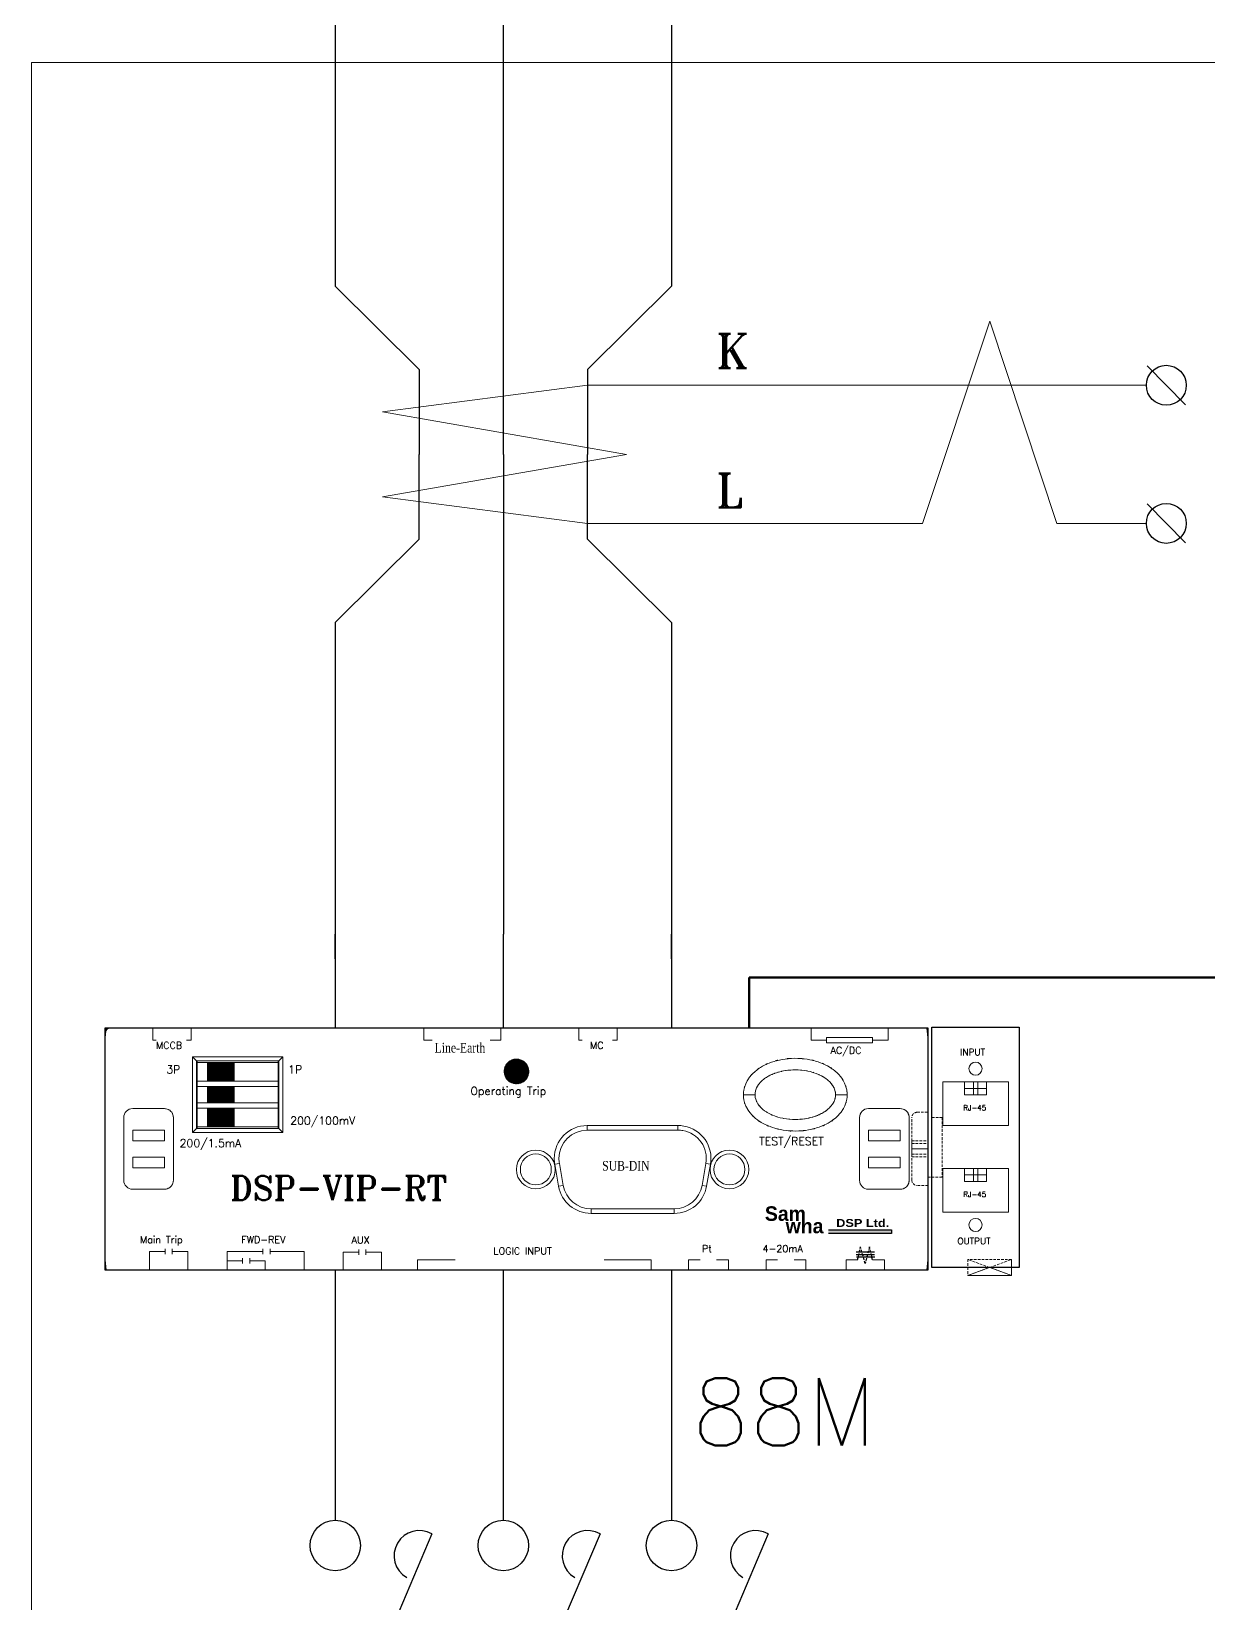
# Model space of a CAD drawing. Header units: millimetres. Extents: x 107 to 2900, y 85 to 3996.
# Drawn here: x 2013.6 to 2127.1, y 2248.6 to 2400 of the extents above; entities that cross this region are included whole.
import ezdxf
from ezdxf.lldxf.tags import DXFTag

# ---------------------------------------------------------------- set-up
doc = ezdxf.new("R2010")
doc.units = ezdxf.units.MM
doc.linetypes.add('DASHED2', pattern=[0.375, 0.25, -0.125])
doc.layers.add('1', color=1, linetype='CENTER')
doc.layers.add('70', color=7, linetype='Continuous')
doc.styles.add('SIMPLEX', font='SIMPLEX')
doc.styles.add('SS', font='batang.ttc', dxfattribs={"width": 0.8})
doc.styles.get("Standard").update_dxf_attribs({"font": 'BareunDotumPro1.ttf'})
doc.styles.add('STYLE2', font='romant.shx')
tags = doc.linetypes.add('CENTER', pattern=[2, 1.25, -0.25, 0.25, -0.25]).pattern_tags.tags
tags[10:11] = [DXFTag(74, 4), DXFTag(75, 0), DXFTag(340, '0'), DXFTag(46, 1.0), DXFTag(50, 0.0), DXFTag(44, 0.0), DXFTag(45, 0.0)]
tags[8:9] = [DXFTag(74, 4), DXFTag(75, 0), DXFTag(340, '0'), DXFTag(46, 1.0), DXFTag(50, 0.0), DXFTag(44, 0.0), DXFTag(45, 0.0)]
tags[6:7] = [DXFTag(74, 4), DXFTag(75, 0), DXFTag(340, '0'), DXFTag(46, 1.0), DXFTag(50, 0.0), DXFTag(44, 0.0), DXFTag(45, 0.0)]
tags[4:5] = [DXFTag(74, 4), DXFTag(75, 0), DXFTag(340, '0'), DXFTag(46, 1.0), DXFTag(50, 0.0), DXFTag(44, 0.0), DXFTag(45, 0.0)]

msp = doc.modelspace()

# ---------------------------------------------------------------- hatches: boundary and pattern name
msp.add_hatch(color=5).paths.add_polyline_path([(2090.453, 2284.267), (2090.453, 2284.612), (2096.521, 2284.612), (2096.521, 2284.267)])
at = {"layer": '70', "lineweight": 15}
h = msp.add_hatch(dxfattribs=at)
h.set_pattern_fill('ANSI31', color=256, scale=0.5184, style=0)
h.set_pattern_definition([(45, (396.105054, 8684.0885), (-0.0458205194, 0.0458205194), [])])
h.paths.add_polyline_path([(2033.193, 2300.736), (2030.601, 2300.736), (2030.601, 2298.922), (2033.193, 2298.922)])
h.paths.add_polyline_path([(2033.193, 2298.404), (2030.601, 2298.404), (2030.601, 2296.85), (2033.193, 2296.85)])
h.paths.add_polyline_path([(2033.193, 2296.332), (2030.601, 2296.332), (2030.601, 2294.518), (2033.193, 2294.518)])
at = {"layer": '70', "lineweight": 20}
h = msp.add_hatch(dxfattribs=at)
h.set_pattern_fill('ANSI31', color=3, scale=0.5184, style=0)
h.set_pattern_definition([(45, (-676.20309, 15106.048365), (-0.04582051942, 0.04582051942), [])])
h.paths.add_polyline_path([(2061.584, 2299.866, 1), (2059.196, 2299.866, 1)])

# ---------------------------------------------------------------- linework, layer by layer
at = {"color": 0, "lineweight": 30}
for p, q in [((2042.926, 2415.367), (2042.926, 2375.507)), ((2059.126, 2375.507), (2059.126, 2415.367)), ((2075.326, 2415.367), (2075.326, 2375.507)), ((2042.926, 2375.507), (2051.026, 2367.481)), ((2059.126, 2359.307), (2059.126, 2375.507)), ((2075.326, 2375.507), (2067.226, 2367.481)), ((2051.026, 2367.481), (2051.026, 2359.307)), ((2067.226, 2367.481), (2067.226, 2359.307)), ((2051.026, 2351.134), (2051.026, 2359.307)), ((2059.126, 2359.307), (2059.126, 2313.102)), ((2067.226, 2351.134), (2067.226, 2359.307)), ((2042.926, 2343.107), (2051.026, 2351.134)), ((2075.326, 2343.107), (2067.226, 2351.134)), ((2042.926, 2343.107), (2042.926, 2310.707)), ((2075.326, 2343.107), (2075.326, 2310.707)), ((2042.926, 2313.102), (2042.926, 2304.046)), ((2042.926, 2310.707), (2042.926, 2313.102)), ((2059.126, 2304.046), (2059.126, 2313.102)), ((2075.326, 2313.102), (2075.326, 2304.046)), ((2075.326, 2310.707), (2075.326, 2313.102)), ((2042.926, 2280.759), (2042.926, 2256.634)), ((2059.126, 2256.634), (2059.126, 2280.759)), ((2075.326, 2280.759), (2075.326, 2256.634))]:
    msp.add_line(p, q, dxfattribs=at)
at = {"color": 1, "lineweight": 15}
msp.add_line((2311.008, 2397.061), (2013.647, 2397.061), dxfattribs=at)
at = {"color": 0}
for p, q in [((2124.865, 2364.086), (2121.158, 2367.838)), ((2124.865, 2350.777), (2121.158, 2354.529))]:
    msp.add_line(p, q, dxfattribs=at)
at = {"color": 0, "lineweight": 15}
for p, q in [((2067.226, 2365.962), (2121.087, 2365.962)), ((2067.226, 2352.653), (2099.514, 2352.653)), ((2112.474, 2352.653), (2121.087, 2352.653))]:
    msp.add_line(p, q, dxfattribs=at)
at = {"color": 7, "lineweight": 30}
for p, q in [((2100.057, 2304.046), (2020.722, 2304.046)), ((2020.722, 2304.046), (2020.722, 2280.759)), ((2100.057, 2280.759), (2100.057, 2304.046)), ((2020.722, 2280.759), (2100.057, 2280.759))]:
    msp.add_line(p, q, dxfattribs=at)
at = {"color": 7, "lineweight": 15}
for p, q in [((2029.174, 2293.988), (2029.174, 2301.265)), ((2029.174, 2301.265), (2037.869, 2301.265)), ((2029.547, 2300.892), (2029.174, 2301.265)), ((2029.547, 2294.362), (2029.547, 2300.892)), ((2029.547, 2300.892), (2037.496, 2300.892)), ((2029.547, 2300.736), (2037.496, 2300.736)), ((2029.625, 2294.362), (2029.625, 2300.892)), ((2033.193, 2298.922), (2033.193, 2300.736)), ((2037.418, 2300.892), (2037.418, 2294.362)), ((2037.496, 2300.892), (2037.869, 2301.265)), ((2037.496, 2300.892), (2037.496, 2294.362)), ((2037.869, 2301.265), (2037.869, 2293.988)), ((2029.625, 2298.922), (2037.418, 2298.922)), ((2029.625, 2298.404), (2037.418, 2298.404)), ((2033.193, 2296.85), (2033.193, 2298.404)), ((2082.257, 2297.627), (2083.377, 2297.627)), ((2092.258, 2297.627), (2091.138, 2297.627)), ((2023.407, 2296.286), (2026.471, 2296.286)), ((2037.496, 2296.85), (2029.625, 2296.85)), ((2037.496, 2296.332), (2029.625, 2296.332)), ((2033.193, 2294.518), (2033.193, 2296.332)), ((2022.549, 2289.378), (2022.549, 2295.427)), ((2027.329, 2295.427), (2027.329, 2289.378)), ((2029.547, 2294.362), (2029.174, 2293.988)), ((2037.418, 2294.518), (2029.547, 2294.518)), ((2037.496, 2294.362), (2029.547, 2294.362)), ((2037.496, 2294.362), (2037.869, 2293.988)), ((2067.214, 2294.659), (2075.954, 2294.659)), ((2067.214, 2294.659), (2067.214, 2294.212)), ((2067.214, 2294.212), (2075.954, 2294.212)), ((2075.954, 2294.659), (2075.954, 2294.212)), ((2037.869, 2293.988), (2029.174, 2293.988)), ((2064.083, 2290.928), (2064.524, 2291.006)), ((2064.455, 2288.814), (2064.083, 2290.928)), ((2064.897, 2288.892), (2064.524, 2291.006)), ((2078.644, 2291.006), (2078.272, 2288.892)), ((2079.086, 2290.928), (2078.644, 2291.006)), ((2079.086, 2290.928), (2078.713, 2288.814)), ((2026.471, 2288.52), (2023.407, 2288.52)), ((2064.455, 2288.814), (2064.897, 2288.892)), ((2078.713, 2288.814), (2078.272, 2288.892)), ((2075.582, 2286.635), (2067.586, 2286.635)), ((2067.586, 2286.187), (2067.586, 2286.635)), ((2075.582, 2286.187), (2075.582, 2286.635)), ((2075.582, 2286.187), (2067.586, 2286.187))]:
    msp.add_line(p, q, dxfattribs=at)
at = {"color": 7, "lineweight": 0}
for p, q in [((2094.309, 2296.286), (2097.373, 2296.286)), ((2023.407, 2294.212), (2026.471, 2294.212)), ((2093.451, 2289.378), (2093.451, 2295.427)), ((2094.309, 2294.212), (2097.373, 2294.212)), ((2098.231, 2295.427), (2098.231, 2289.378)), ((2023.407, 2293.175), (2026.471, 2293.175)), ((2094.309, 2293.175), (2097.373, 2293.175)), ((2023.407, 2291.62), (2026.471, 2291.62)), ((2094.309, 2291.62), (2097.373, 2291.62)), ((2023.407, 2290.583), (2026.471, 2290.583)), ((2094.309, 2290.583), (2097.373, 2290.583)), ((2097.373, 2288.52), (2094.309, 2288.52))]:
    msp.add_line(p, q, dxfattribs=at)
at = {"color": 5}
for p, q in [((2090.453, 2284.612), (2096.521, 2284.612)), ((2096.521, 2284.267), (2090.453, 2284.267)), ((2096.521, 2284.612), (2096.521, 2284.267))]:
    msp.add_line(p, q, dxfattribs=at)
at = {"color": 7}
for p, q in [((2094, 2282.469), (2093.119, 2282.469)), ((2094.007, 2282.217), (2093.126, 2282.217)), ((2094.88, 2282.469), (2094, 2282.469)), ((2094.888, 2282.217), (2094.007, 2282.217)), ((2094.032, 2281.967), (2093.151, 2281.967)), ((2094.913, 2281.967), (2094.032, 2281.967))]:
    msp.add_line(p, q, dxfattribs=at)
at = {"color": 7, "linetype": 'DASHED2'}
for p, q in [((2093.265, 2281.707), (2093.542, 2282.961)), ((2093.983, 2281.36), (2093.542, 2282.961)), ((2094.423, 2282.961), (2093.983, 2281.36)), ((2094.7, 2281.707), (2094.423, 2282.961))]:
    msp.add_line(p, q, dxfattribs=at)
at = {"color": 0}
for centre in [(2123.012, 2365.962), (2123.012, 2352.653)]:
    msp.add_circle(centre, 1.924, dxfattribs=at)
at = {"color": 3, "lineweight": 15}
msp.add_circle((2060.39, 2299.866), 1.194, dxfattribs=at)
at = {"color": 7, "lineweight": 15}
for centre, radius in [((2062.255, 2290.423), 1.866), ((2062.255, 2290.423), 1.493), ((2080.914, 2290.423), 1.866), ((2080.914, 2290.423), 1.492)]:
    msp.add_circle(centre, radius, dxfattribs=at)
at = {"color": 7, "lineweight": 30}
msp.add_arc((2021.24, 2303.527), 0.518, 90, 180, dxfattribs=at)
at = {"color": 7, "lineweight": 15}
for points in [[(2020.846, 2304.046), (2020.799, 2303.628), (2020.758, 2303.211), (2020.722, 2302.792)], [(2100.057, 2302.792), (2100.021, 2303.211), (2099.98, 2303.628), (2099.934, 2304.046)], [(2023.407, 2296.286), (2022.933, 2296.286), (2022.549, 2295.901), (2022.549, 2295.427)], [(2022.549, 2289.378), (2022.549, 2288.904), (2022.933, 2288.52), (2023.407, 2288.52)], [(2064.455, 2288.814), (2064.723, 2287.295), (2066.044, 2286.187), (2067.586, 2286.187)], [(2064.897, 2288.892), (2065.126, 2287.586), (2066.261, 2286.635), (2067.586, 2286.635)], [(2075.582, 2286.635), (2076.907, 2286.635), (2078.042, 2287.586), (2078.272, 2288.892)], [(2075.582, 2286.187), (2077.125, 2286.187), (2078.445, 2287.295), (2078.713, 2288.814)], [(2020.722, 2282.013), (2020.758, 2281.595), (2020.799, 2281.177), (2020.846, 2280.759)], [(2099.934, 2280.759), (2099.98, 2281.177), (2100.021, 2281.595), (2100.057, 2282.013)]]:
    msp.add_open_spline(points, degree=3, dxfattribs=at)
for points, knots in [([(2099.938, 2304.046), (2099.938, 2304.043), (2099.936, 2304.041), (2099.934, 2304.041), (2099.931, 2304.041), (2099.929, 2304.043), (2099.929, 2304.046), (2099.929, 2304.048), (2099.931, 2304.051), (2099.934, 2304.051), (2099.936, 2304.051), (2099.938, 2304.048), (2099.938, 2304.046)], [0, 0, 0, 0, 1, 1, 1, 2, 2, 2, 3, 3, 3, 4, 4, 4, 4]), ([(2082.257, 2297.627), (2082.294, 2298.264), (2082.225, 2297.416), (2082.292, 2298.051), (2082.539, 2299.011), (2082.166, 2297.743), (2082.477, 2298.685), (2082.988, 2299.633), (2082.267, 2298.392), (2082.838, 2299.305), (2083.619, 2300.186), (2082.543, 2299.045), (2083.376, 2299.875), (2084.42, 2300.643), (2083.001, 2299.659), (2084.086, 2300.368), (2085.382, 2300.986), (2083.635, 2300.204), (2084.96, 2300.759), (2086.504, 2301.195), (2084.432, 2300.66), (2085.995, 2301.026), (2087.793, 2301.23), (2085.391, 2301.013), (2087.197, 2301.134), (2089.026, 2301.041), (2086.591, 2301.222), (2088.414, 2301.044), (2090.003, 2300.698), (2087.897, 2301.207), (2089.468, 2300.789), (2090.817, 2300.249), (2089.037, 2301.012), (2090.357, 2300.407), (2091.467, 2299.708), (2090.014, 2300.68), (2091.084, 2299.922), (2091.941, 2299.099), (2090.833, 2300.23), (2091.638, 2299.356), (2092.232, 2298.448), (2091.481, 2299.684), (2092.014, 2298.738), (2092.344, 2297.802), (2091.946, 2299.064), (2092.213, 2298.108), (2092.298, 2297.387), (2092.21, 2298.35), (2092.258, 2297.627)], [0, 0, 0, 0, 1, 1, 1, 2, 2, 2, 3, 3, 3, 4, 4, 4, 5, 5, 5, 6, 6, 6, 7, 7, 7, 8, 8, 8, 9, 9, 9, 10, 10, 10, 11, 11, 11, 12, 12, 12, 13, 13, 13, 14, 14, 14, 15, 15, 15, 16, 16, 16, 16]), ([(2083.377, 2297.627), (2083.385, 2297.852), (2083.37, 2297.553), (2083.384, 2297.777), (2083.418, 2298.017), (2083.368, 2297.697), (2083.409, 2297.936), (2083.472, 2298.19), (2083.383, 2297.853), (2083.454, 2298.104), (2083.55, 2298.364), (2083.416, 2298.02), (2083.521, 2298.276), (2083.65, 2298.535), (2083.472, 2298.193), (2083.609, 2298.447), (2083.771, 2298.701), (2083.551, 2298.365), (2083.72, 2298.615), (2083.915, 2298.863), (2083.651, 2298.535), (2083.852, 2298.778), (2084.08, 2299.019), (2083.772, 2298.702), (2084.005, 2298.937), (2084.267, 2299.169), (2083.915, 2298.864), (2084.182, 2299.09), (2084.478, 2299.311), (2084.081, 2299.02), (2084.38, 2299.235), (2084.713, 2299.447), (2084.267, 2299.169), (2084.603, 2299.374), (2084.976, 2299.575), (2084.477, 2299.312), (2084.853, 2299.506), (2085.266, 2299.692), (2084.713, 2299.449), (2085.13, 2299.627), (2085.582, 2299.796), (2084.977, 2299.577), (2085.432, 2299.737), (2085.931, 2299.886), (2085.265, 2299.694), (2085.766, 2299.834), (2086.322, 2299.96), (2085.579, 2299.798), (2086.138, 2299.915), (2086.762, 2300.013), (2085.928, 2299.89), (2086.554, 2299.976), (2087.256, 2300.036), (2086.32, 2299.966), (2087.022, 2300.011), (2087.8, 2300.017), (2086.763, 2300.021), (2087.54, 2300.009), (2088.392, 2299.943), (2087.257, 2300.045), (2088.107, 2299.958), (2088.999, 2299.802), (2087.813, 2300.027), (2088.7, 2299.845), (2089.559, 2299.599), (2088.42, 2299.946), (2089.27, 2299.672), (2090.036, 2299.349), (2089.022, 2299.798), (2089.777, 2299.448), (2090.443, 2299.056), (2089.565, 2299.596), (2090.216, 2299.178), (2090.781, 2298.718), (2090.043, 2299.35), (2090.585, 2298.862), (2091.041, 2298.321), (2090.455, 2299.06), (2090.878, 2298.493), (2091.192, 2297.87), (2090.804, 2298.715), (2091.072, 2298.071), (2091.198, 2297.409), (2091.066, 2298.296), (2091.138, 2297.627)], [0, 0, 0, 0, 1, 1, 1, 2, 2, 2, 3, 3, 3, 4, 4, 4, 5, 5, 5, 6, 6, 6, 7, 7, 7, 8, 8, 8, 9, 9, 9, 10, 10, 10, 11, 11, 11, 12, 12, 12, 13, 13, 13, 14, 14, 14, 15, 15, 15, 16, 16, 16, 17, 17, 17, 18, 18, 18, 19, 19, 19, 20, 20, 20, 21, 21, 21, 22, 22, 22, 23, 23, 23, 24, 24, 24, 25, 25, 25, 26, 26, 26, 27, 27, 27, 28, 28, 28, 28]), ([(2092.258, 2297.627), (2092.22, 2296.99), (2092.29, 2297.837), (2092.224, 2297.203), (2091.976, 2296.243), (2092.348, 2297.51), (2092.037, 2296.569), (2091.528, 2295.621), (2092.249, 2296.861), (2091.677, 2295.948), (2090.896, 2295.068), (2091.973, 2296.209), (2091.138, 2295.378), (2090.094, 2294.611), (2091.514, 2295.595), (2090.429, 2294.886), (2089.133, 2294.267), (2090.88, 2295.05), (2089.555, 2294.495), (2088.011, 2294.058), (2090.082, 2294.593), (2088.519, 2294.227), (2086.721, 2294.024), (2089.125, 2294.24), (2087.318, 2294.119), (2085.488, 2294.213), (2087.924, 2294.032), (2086.1, 2294.21), (2084.512, 2294.557), (2086.618, 2294.047), (2085.048, 2294.465), (2083.698, 2295.005), (2085.478, 2294.241), (2084.158, 2294.847), (2083.048, 2295.545), (2084.501, 2294.575), (2083.431, 2295.332), (2082.574, 2296.155), (2083.682, 2295.024), (2082.876, 2295.897), (2082.283, 2296.806), (2083.034, 2295.57), (2082.501, 2296.515), (2082.171, 2297.451), (2082.569, 2296.19), (2082.301, 2297.146), (2082.216, 2297.866), (2082.305, 2296.904), (2082.257, 2297.627)], [0, 0, 0, 0, 1, 1, 1, 2, 2, 2, 3, 3, 3, 4, 4, 4, 5, 5, 5, 6, 6, 6, 7, 7, 7, 8, 8, 8, 9, 9, 9, 10, 10, 10, 11, 11, 11, 12, 12, 12, 13, 13, 13, 14, 14, 14, 15, 15, 15, 16, 16, 16, 16]), ([(2091.138, 2297.627), (2091.13, 2297.403), (2091.145, 2297.701), (2091.131, 2297.478), (2091.098, 2297.237), (2091.147, 2297.557), (2091.107, 2297.318), (2091.042, 2297.064), (2091.132, 2297.401), (2091.061, 2297.15), (2090.965, 2296.891), (2091.099, 2297.234), (2090.994, 2296.978), (2090.865, 2296.72), (2091.042, 2297.061), (2090.906, 2296.807), (2090.743, 2296.553), (2090.964, 2296.888), (2090.795, 2296.64), (2090.6, 2296.392), (2090.864, 2296.718), (2090.663, 2296.476), (2090.435, 2296.235), (2090.743, 2296.552), (2090.509, 2296.317), (2090.247, 2296.085), (2090.599, 2296.39), (2090.333, 2296.165), (2090.038, 2295.943), (2090.435, 2296.234), (2090.134, 2296.019), (2089.803, 2295.807), (2090.248, 2296.085), (2089.912, 2295.88), (2089.54, 2295.679), (2090.038, 2295.942), (2089.662, 2295.748), (2089.249, 2295.562), (2089.803, 2295.805), (2089.386, 2295.626), (2088.933, 2295.457), (2089.538, 2295.677), (2089.082, 2295.517), (2088.584, 2295.368), (2089.251, 2295.56), (2088.749, 2295.42), (2088.193, 2295.293), (2088.936, 2295.456), (2088.378, 2295.34), (2087.754, 2295.241), (2088.587, 2295.364), (2087.961, 2295.278), (2087.26, 2295.218), (2088.196, 2295.288), (2087.493, 2295.243), (2086.716, 2295.237), (2087.753, 2295.233), (2086.974, 2295.245), (2086.123, 2295.311), (2087.257, 2295.208), (2086.407, 2295.296), (2085.516, 2295.451), (2086.702, 2295.227), (2085.815, 2295.408), (2084.957, 2295.655), (2086.095, 2295.308), (2085.246, 2295.582), (2084.478, 2295.905), (2085.494, 2295.456), (2084.738, 2295.806), (2084.072, 2296.197), (2084.949, 2295.658), (2084.299, 2296.075), (2083.735, 2296.536), (2084.473, 2295.904), (2083.93, 2296.392), (2083.474, 2296.932), (2084.06, 2296.194), (2083.638, 2296.761), (2083.323, 2297.383), (2083.712, 2296.539), (2083.443, 2297.183), (2083.316, 2297.845), (2083.449, 2296.957), (2083.377, 2297.627)], [0, 0, 0, 0, 1, 1, 1, 2, 2, 2, 3, 3, 3, 4, 4, 4, 5, 5, 5, 6, 6, 6, 7, 7, 7, 8, 8, 8, 9, 9, 9, 10, 10, 10, 11, 11, 11, 12, 12, 12, 13, 13, 13, 14, 14, 14, 15, 15, 15, 16, 16, 16, 17, 17, 17, 18, 18, 18, 19, 19, 19, 20, 20, 20, 21, 21, 21, 22, 22, 22, 23, 23, 23, 24, 24, 24, 25, 25, 25, 26, 26, 26, 27, 27, 27, 28, 28, 28, 28]), ([(2027.329, 2295.427), (2027.283, 2295.828), (2027.367, 2295.297), (2027.287, 2295.693), (2027.12, 2296.06), (2027.363, 2295.581), (2027.165, 2295.932), (2026.893, 2296.229), (2027.272, 2295.849), (2026.975, 2296.122), (2026.624, 2296.32), (2027.103, 2296.076), (2026.736, 2296.244), (2026.34, 2296.323), (2026.871, 2296.24), (2026.471, 2296.286)], [0, 0, 0, 0, 1, 1, 1, 2, 2, 2, 3, 3, 3, 4, 4, 4, 5, 5, 5, 5]), ([(2067.214, 2294.659), (2065.458, 2294.659), (2064.034, 2293.236), (2064.034, 2291.48), (2064.034, 2291.295), (2064.051, 2291.11), (2064.083, 2290.928)], [0, 0, 0, 0, 1, 1, 1, 2, 2, 2, 2]), ([(2067.214, 2294.212), (2065.705, 2294.212), (2064.482, 2292.989), (2064.482, 2291.48), (2064.482, 2291.321), (2064.496, 2291.162), (2064.524, 2291.006)], [0, 0, 0, 0, 1, 1, 1, 2, 2, 2, 2]), ([(2079.086, 2290.928), (2079.39, 2292.657), (2078.236, 2294.306), (2076.506, 2294.611), (2076.324, 2294.643), (2076.139, 2294.659), (2075.954, 2294.659)], [0, 0, 0, 0, 1, 1, 1, 2, 2, 2, 2]), ([(2078.644, 2291.006), (2078.907, 2292.491), (2077.915, 2293.908), (2076.429, 2294.17), (2076.272, 2294.198), (2076.114, 2294.212), (2075.954, 2294.212)], [0, 0, 0, 0, 1, 1, 1, 2, 2, 2, 2]), ([(2026.471, 2288.52), (2026.871, 2288.566), (2026.34, 2288.482), (2026.736, 2288.562), (2027.103, 2288.729), (2026.624, 2288.486), (2026.975, 2288.684), (2027.272, 2288.956), (2026.893, 2288.577), (2027.165, 2288.873), (2027.363, 2289.225), (2027.12, 2288.746), (2027.287, 2289.113), (2027.367, 2289.508), (2027.283, 2288.978), (2027.329, 2289.378)], [0, 0, 0, 0, 1, 1, 1, 2, 2, 2, 3, 3, 3, 4, 4, 4, 5, 5, 5, 5]), ([(2020.727, 2282.887), (2020.727, 2282.884), (2020.725, 2282.883), (2020.722, 2282.883), (2020.719, 2282.883), (2020.717, 2282.884), (2020.717, 2282.887), (2020.717, 2282.889), (2020.719, 2282.892), (2020.722, 2282.892), (2020.725, 2282.892), (2020.727, 2282.889), (2020.727, 2282.887)], [0, 0, 0, 0, 1, 1, 1, 2, 2, 2, 3, 3, 3, 4, 4, 4, 4]), ([(2100.062, 2282.887), (2100.062, 2282.884), (2100.06, 2282.883), (2100.057, 2282.883), (2100.055, 2282.883), (2100.052, 2282.884), (2100.052, 2282.887), (2100.052, 2282.889), (2100.055, 2282.892), (2100.057, 2282.892), (2100.06, 2282.892), (2100.062, 2282.889), (2100.062, 2282.887)], [0, 0, 0, 0, 1, 1, 1, 2, 2, 2, 3, 3, 3, 4, 4, 4, 4]), ([(2099.938, 2280.759), (2099.938, 2280.757), (2099.936, 2280.755), (2099.934, 2280.755), (2099.931, 2280.755), (2099.929, 2280.757), (2099.929, 2280.759), (2099.929, 2280.762), (2099.931, 2280.764), (2099.934, 2280.764), (2099.936, 2280.764), (2099.938, 2280.762), (2099.938, 2280.759)], [0, 0, 0, 0, 1, 1, 1, 2, 2, 2, 3, 3, 3, 4, 4, 4, 4])]:
    msp.add_open_spline(points, degree=3, knots=knots, dxfattribs=at)
at = {"color": 7, "lineweight": 0}
for points in [[(2094.309, 2296.286), (2093.835, 2296.286), (2093.451, 2295.901), (2093.451, 2295.427)], [(2093.451, 2289.378), (2093.451, 2288.904), (2093.835, 2288.52), (2094.309, 2288.52)]]:
    msp.add_open_spline(points, degree=3, dxfattribs=at)
for points in [[(2098.231, 2295.427), (2098.185, 2295.828), (2098.269, 2295.297), (2098.189, 2295.693), (2098.022, 2296.06), (2098.265, 2295.581), (2098.067, 2295.932), (2097.795, 2296.229), (2098.174, 2295.849), (2097.877, 2296.122), (2097.526, 2296.32), (2098.005, 2296.076), (2097.638, 2296.244), (2097.242, 2296.323), (2097.773, 2296.24), (2097.373, 2296.286)], [(2097.373, 2288.52), (2097.773, 2288.566), (2097.242, 2288.482), (2097.638, 2288.562), (2098.005, 2288.729), (2097.526, 2288.486), (2097.877, 2288.684), (2098.174, 2288.956), (2097.795, 2288.577), (2098.067, 2288.873), (2098.265, 2289.225), (2098.022, 2288.746), (2098.189, 2289.113), (2098.269, 2289.508), (2098.185, 2288.978), (2098.231, 2289.378)]]:
    msp.add_open_spline(points, degree=3, knots=[0, 0, 0, 0, 1, 1, 1, 2, 2, 2, 3, 3, 3, 4, 4, 4, 5, 5, 5, 5], dxfattribs=at)
at = {"layer": '1', "color": 0}
for p, q in [((2052.241, 2255.324), (2044.404, 2236.89)), ((2068.441, 2255.324), (2060.604, 2236.89)), ((2084.641, 2255.324), (2076.804, 2236.89))]:
    msp.add_line(p, q, dxfattribs=at)
for centre in [(2042.926, 2254.204), (2059.126, 2254.204), (2075.326, 2254.204)]:
    msp.add_circle(centre, 2.43, dxfattribs=at)
for centre in [(2051.026, 2253.22), (2067.226, 2253.22), (2083.426, 2253.22)]:
    msp.add_arc(centre, 2.43, 60, 240, dxfattribs=at)
at = {"layer": '70', "color": 1, "lineweight": 15}
msp.add_line((2013.65, 2137.455), (2013.647, 2397.061), dxfattribs=at)
at = {"layer": '70', "lineweight": 15}
for p, q in [((2099.514, 2352.653), (2105.994, 2372.142)), ((2105.994, 2372.142), (2112.474, 2352.653)), ((2025.344, 2302.888), (2025.344, 2304.046)), ((2029.028, 2302.888), (2029.028, 2304.046)), ((2051.463, 2302.888), (2051.463, 2304.046)), ((2058.88, 2302.888), (2058.88, 2304.046)), ((2066.392, 2302.888), (2066.392, 2304.046)), ((2070.077, 2302.888), (2070.077, 2304.046)), ((2088.783, 2302.888), (2088.783, 2304.046)), ((2096.2, 2302.888), (2096.2, 2304.046)), ((2025.674, 2302.888), (2025.344, 2302.888)), ((2028.599, 2302.888), (2029.028, 2302.888)), ((2052.256, 2302.888), (2051.463, 2302.888)), ((2057.853, 2302.888), (2058.88, 2302.888)), ((2066.723, 2302.888), (2066.392, 2302.888)), ((2069.648, 2302.888), (2070.077, 2302.888)), ((2090.276, 2302.888), (2088.783, 2302.888)), ((2090.276, 2303.133), (2094.707, 2303.133)), ((2090.276, 2302.627), (2090.276, 2303.133)), ((2094.707, 2302.627), (2090.276, 2302.627)), ((2094.707, 2302.627), (2094.707, 2303.133)), ((2094.707, 2302.888), (2096.2, 2302.888)), ((2100.418, 2295.417), (2100.418, 2289.689)), ((2100.418, 2291.921), (2100.418, 2293.185)), ((2025.033, 2282.514), (2025.033, 2280.759)), ((2026.526, 2282.514), (2025.033, 2282.514)), ((2026.526, 2282.775), (2026.526, 2282.269)), ((2027.225, 2282.775), (2027.225, 2282.269)), ((2027.225, 2282.514), (2028.718, 2282.514)), ((2028.718, 2282.514), (2028.718, 2280.759)), ((2035.951, 2282.514), (2032.499, 2282.514)), ((2032.499, 2282.514), (2032.499, 2280.759)), ((2035.951, 2282.775), (2035.951, 2282.269)), ((2036.65, 2282.775), (2036.65, 2282.269)), ((2036.65, 2282.514), (2039.915, 2282.514)), ((2039.915, 2282.514), (2039.915, 2280.759)), ((2043.695, 2282.453), (2043.695, 2280.759)), ((2045.188, 2282.453), (2043.695, 2282.453)), ((2045.188, 2282.714), (2045.188, 2282.208)), ((2045.886, 2282.714), (2045.886, 2282.208)), ((2045.886, 2282.453), (2047.379, 2282.453)), ((2047.38, 2282.453), (2047.38, 2280.759)), ((2033.992, 2281.611), (2032.499, 2281.611)), ((2033.992, 2281.872), (2033.992, 2281.366)), ((2034.691, 2281.872), (2034.691, 2281.366)), ((2034.691, 2281.611), (2036.184, 2281.611)), ((2036.184, 2281.611), (2036.184, 2280.759)), ((2050.855, 2281.707), (2050.855, 2280.759)), ((2054.483, 2281.707), (2050.855, 2281.707)), ((2073.36, 2281.707), (2068.829, 2281.707)), ((2073.36, 2281.707), (2073.36, 2280.759)), ((2078.077, 2281.707), (2076.976, 2281.707)), ((2076.976, 2281.707), (2076.976, 2280.759)), ((2079.672, 2281.707), (2080.822, 2281.707)), ((2080.822, 2281.707), (2080.822, 2280.759)), ((2085.541, 2281.707), (2084.439, 2281.707)), ((2084.439, 2281.707), (2084.439, 2280.759)), ((2087.136, 2281.707), (2088.285, 2281.707)), ((2088.285, 2281.707), (2088.285, 2280.759)), ((2093.265, 2281.707), (2092.164, 2281.707)), ((2092.164, 2281.707), (2092.164, 2280.759)), ((2094.7, 2281.707), (2095.849, 2281.707)), ((2095.849, 2281.707), (2095.849, 2280.759))]:
    msp.add_line(p, q, dxfattribs=at)
at = {"layer": '70', "lineweight": 13}
for p, q in [((2067.226, 2365.962), (2047.49, 2363.394)), ((2047.49, 2363.394), (2070.979, 2359.307)), ((2070.979, 2359.307), (2047.49, 2355.221)), ((2047.49, 2355.221), (2067.226, 2352.653)), ((2030.601, 2300.736), (2030.601, 2298.922)), ((2030.601, 2298.404), (2030.601, 2296.85)), ((2030.601, 2296.332), (2030.601, 2294.518)), ((2023.407, 2294.212), (2023.407, 2293.175)), ((2026.471, 2294.212), (2026.471, 2293.175)), ((2094.309, 2294.212), (2094.309, 2293.175)), ((2097.373, 2294.212), (2097.373, 2293.175)), ((2023.407, 2291.62), (2023.407, 2290.583)), ((2026.471, 2291.62), (2026.471, 2290.583)), ((2094.309, 2291.62), (2094.309, 2290.583)), ((2097.373, 2291.62), (2097.373, 2290.583)), ((2105.953, 2280.97), (2103.885, 2280.206)), ((2108.097, 2280.206), (2106.028, 2280.97)), ((2108.097, 2280.206), (2108.097, 2281.762)), ((2103.885, 2280.206), (2108.097, 2280.206)), ((2103.885, 2280.206), (2108.097, 2280.206))]:
    msp.add_line(p, q, dxfattribs=at)
at = {"layer": '70', "color": 1, "linetype": 'ByBlock', "lineweight": 50}
for q in [(2133.061, 2308.92), (2082.827, 2304.046)]:
    msp.add_line((2082.827, 2308.92), q, dxfattribs=at)
at = {"layer": '70', "lineweight": 30}
for p, q in [((2100.418, 2280.97), (2100.418, 2304.136)), ((2100.418, 2304.136), (2108.842, 2304.136)), ((2108.842, 2304.136), (2108.842, 2280.97)), ((2108.842, 2280.97), (2100.418, 2280.97))]:
    msp.add_line(p, q, dxfattribs=at)
at = {"layer": '70', "color": 4, "lineweight": 15}
for p, q in [((2101.471, 2298.871), (2107.789, 2298.871)), ((2101.471, 2294.659), (2101.471, 2298.871)), ((2103.577, 2297.607), (2103.577, 2298.871)), ((2104.419, 2297.607), (2104.419, 2298.871)), ((2104.84, 2298.871), (2104.84, 2297.607)), ((2105.683, 2298.871), (2105.683, 2297.607)), ((2107.789, 2298.871), (2107.789, 2294.659)), ((2103.577, 2298.239), (2105.683, 2298.239)), ((2103.577, 2297.607), (2105.683, 2297.607)), ((2107.789, 2294.659), (2101.471, 2294.659)), ((2101.471, 2290.532), (2107.789, 2290.532)), ((2101.471, 2286.32), (2101.471, 2290.532)), ((2103.577, 2289.269), (2103.577, 2290.532)), ((2103.577, 2289.901), (2105.683, 2289.901)), ((2104.419, 2289.269), (2104.419, 2290.532)), ((2104.84, 2290.532), (2104.84, 2289.269)), ((2105.683, 2290.532), (2105.683, 2289.269)), ((2107.789, 2290.532), (2107.789, 2286.32)), ((2103.577, 2289.269), (2105.683, 2289.269)), ((2107.789, 2286.32), (2101.471, 2286.32))]:
    msp.add_line(p, q, dxfattribs=at)
at = {"layer": '70', "linetype": 'DASHED2', "lineweight": 15}
for p, q in [((2099.001, 2295.933), (2100.057, 2295.933)), ((2100.057, 2288.52), (2100.057, 2296.296)), ((2098.483, 2289.401), (2098.483, 2295.414)), ((2100.418, 2295.417), (2101.399, 2295.417)), ((2101.399, 2295.417), (2101.399, 2289.689)), ((2098.483, 2293.185), (2100.057, 2293.185)), ((2098.483, 2293.185), (2098.483, 2291.63)), ((2098.483, 2292.926), (2100.057, 2292.926)), ((2100.057, 2293.185), (2100.057, 2291.63)), ((2100.057, 2292.408), (2098.483, 2292.408)), ((2098.483, 2292.408), (2100.057, 2292.408)), ((2098.483, 2291.889), (2100.057, 2291.889)), ((2098.483, 2291.63), (2100.057, 2291.63)), ((2101.399, 2289.689), (2099.997, 2289.689)), ((2100.057, 2288.883), (2099.001, 2288.883))]:
    msp.add_line(p, q, dxfattribs=at)
at = {"layer": '70', "color": 0, "linetype": 'DASHED2', "lineweight": 13}
for p, q in [((2108.097, 2281.762), (2103.885, 2281.762)), ((2103.885, 2280.206), (2108.097, 2281.762)), ((2108.097, 2280.206), (2103.885, 2281.762)), ((2103.885, 2281.762), (2103.885, 2280.206))]:
    msp.add_line(p, q, dxfattribs=at)
at = {"layer": '70', "lineweight": 15}
for centre in [(2104.63, 2300.135), (2104.63, 2285.078)]:
    msp.add_circle(centre, 0.632, dxfattribs=at)
at = {"layer": '70', "linetype": 'DASHED2', "lineweight": 15}
for centre, start, end in [((2099.001, 2295.414), 90, 180), ((2099.001, 2289.401), 180, 270)]:
    msp.add_arc(centre, 0.518, start, end, dxfattribs=at)

# ---------------------------------------------------------------- texts
at = {"color": 0, "style": 'STYLE2'}
for s, height, p in [('K', 3.295, (2079.604, 2367.606)), ('L', 3.295, (2079.604, 2354.18)), ('MCCB', 0.6756, (2025.652, 2302.054)), ('MC', 0.6756, (2067.477, 2302.054)), ('AC/DC', 0.6756, (2090.657, 2301.549)), ('INPUT', 0.6261, (2103.151, 2301.415)), ('3P', 0.7706, (2026.645, 2299.67)), ('1P', 0.7706, (2038.388, 2299.67)), ('Operating Trip', 0.77064, (2055.951, 2297.599)), ('RJ-45', 0.5009, (2103.447, 2296.118)), ('200/100mV', 0.7706, (2038.585, 2294.741)), ('200/1.5mA', 0.7706, (2027.928, 2292.572)), ('TEST/RESET', 0.7706, (2083.785, 2292.767)), ('DSP-VIP-RT', 2.3231, (2032.797, 2287.481)), ('RJ-45', 0.5009, (2103.447, 2287.78)), ('Main Trip', 0.6756, (2024.114, 2283.313)), ('FWD-REV', 0.6756, (2033.879, 2283.313)), ('AUX', 0.6756, (2044.499, 2283.302)), ('OUTPUT', 0.6261, (2102.885, 2283.218)), ('LOGIC INPUT', 0.67558, (2058.171, 2282.224)), ('Pt', 0.6756, (2078.258, 2282.444)), ('4-20mA', 0.6756, (2084.107, 2282.444))]:
    msp.add_text(s, height=height, dxfattribs=at).set_placement(p)
at = {"color": 0, "style": 'SS', "width": 0.8}
for s, p in [('Line-Earth', (2052.5, 2301.686)), ('SUB-DIN', (2068.647, 2290.312))]:
    msp.add_text(s, height=0.9331, dxfattribs=at).set_placement(p)
at = {"color": 0, "linetype": 'Continuous', "style": 'SIMPLEX'}
msp.add_text(' 88M', height=6.48, dxfattribs=at).set_placement((2072.857, 2263.836))
at = {"color": 20, "insert": (2084.33, 2286.874), "char_height": 1.39968, "width": 5.02982, "attachment_point": 1}
msp.add_mtext('{\\fPump Demi Bold LET|b0|i0|c0|p2;Sam}', dxfattribs=at)
at = {"color": 5, "insert": (2086.334, 2285.676), "char_height": 1.39968, "width": 5.02982, "attachment_point": 1}
msp.add_mtext('{\\fPump Demi Bold LET|b0|i0|c0|p2;wha}', dxfattribs=at)
at = {"color": 0, "insert": (2091.197, 2285.652), "char_height": 0.76772, "width": 13.65968, "attachment_point": 1}
msp.add_mtext('{\\fArial Black|b0|i0|c0|p34;DSP Ltd.}', dxfattribs=at)

doc.saveas('drawing.dxf')
